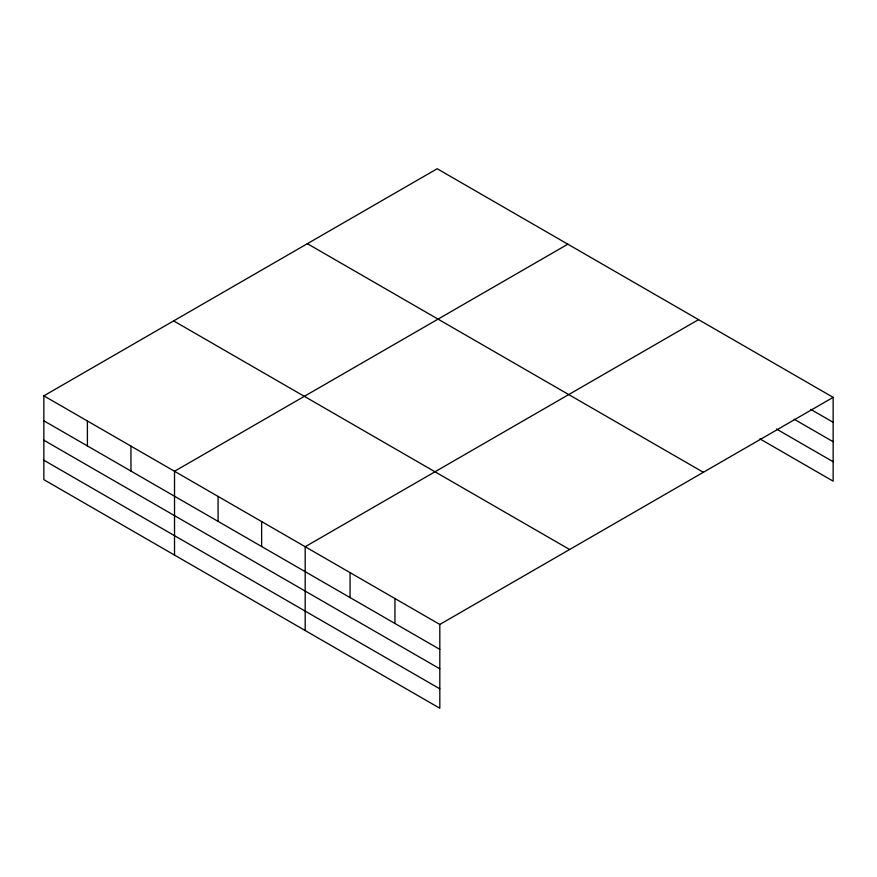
<?xml version="1.0" encoding="UTF-8"?>
<svg xmlns="http://www.w3.org/2000/svg" width="877" height="877" viewBox="0 0 877 877"><rect width="100%" height="100%" fill="white"/><g stroke="black" fill="none" stroke-linecap="round" stroke-linejoin="round"><path stroke-width="1.32" d="M833.15 397.358L437.185 168.746L43.85 395.834L43.85 479.642L439.815 708.254L439.815 624.446L833.15 397.358L833.15 481.166L759.931 438.884M567.847 244.19L174.523 471.278L174.523 555.075M698.52 319.634L305.185 546.722L305.185 630.519M810.71 409.351L833.15 422.308M794.178 419.228L833.15 441.723M776.463 429.006L833.15 461.74M307.378 243.685L703.354 472.297M173.646 320.894L569.622 549.506M43.85 395.834L439.815 624.446M43.85 420.785L439.815 649.386M43.85 440.199L439.815 668.811M43.85 460.217L439.815 688.829M394.946 598.542L394.946 623.481M350.066 572.626L350.066 597.577M261.631 521.574L261.631 546.514M218.077 496.426L218.077 521.366M130.958 446.13L130.958 471.07M87.404 420.982L87.404 445.933"/></g></svg>
